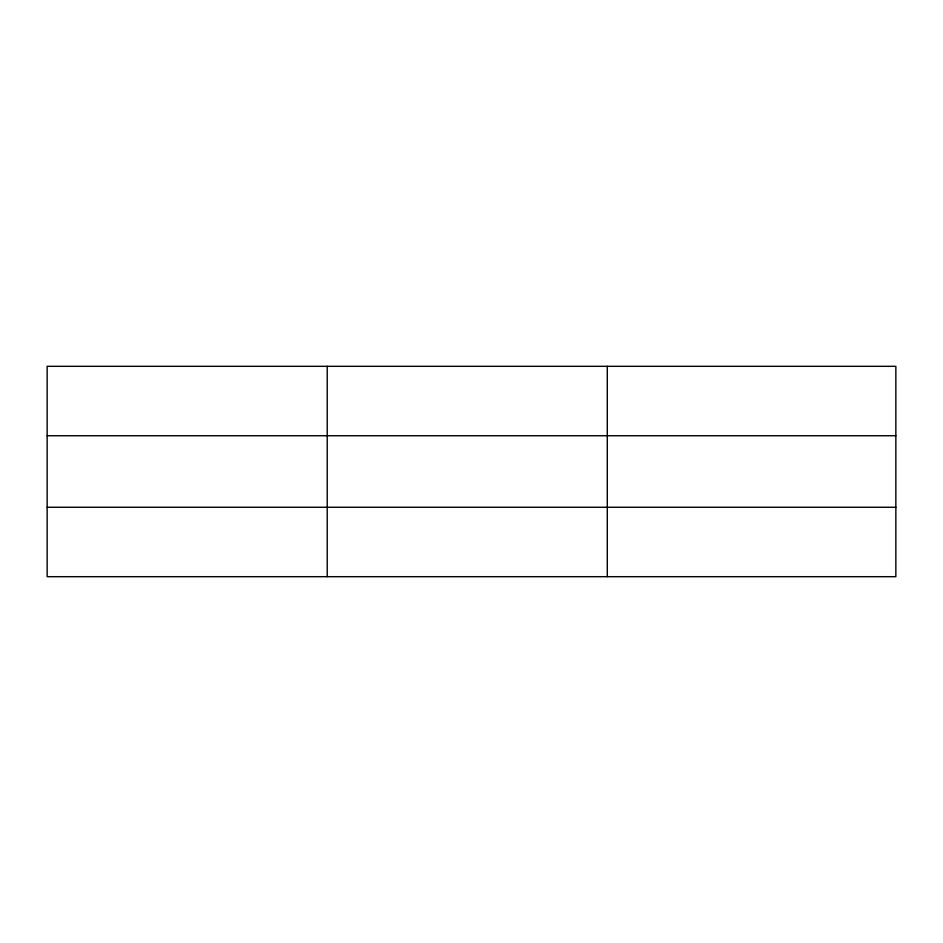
<?xml version="1.0" encoding="UTF-8"?>
<svg xmlns="http://www.w3.org/2000/svg" width="943" height="943" viewBox="0 0 943 943"><rect width="100%" height="100%" fill="white"/><g stroke="black" fill="none" stroke-linecap="round" stroke-linejoin="round"><path stroke-width="1.41" d="M327.221 576.68L327.221 366.32M607.292 576.68L607.292 366.32M895.85 507.263L895.85 576.68L47.15 576.68L47.15 366.32L895.85 366.32L895.85 507.263L47.15 507.263M47.15 435.737L895.85 435.737"/></g></svg>
